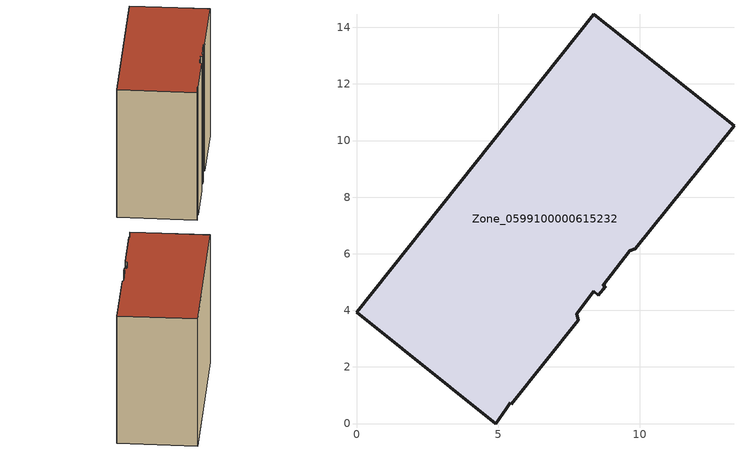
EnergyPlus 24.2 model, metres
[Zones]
Zone_0599100000615232
 floor ground (C_G): 5.44,0.73 5.29,0.53 4.93,0 0,3.93 8.38,14.46 13.34,10.53 9.86,6.17 9.65,6.11 8.71,4.87 8.8,4.85 8.55,4.54 8.38,4.68 7.78,3.88 7.84,3.65 5.47,0.68 z0
 wall outside (C_F): 8.38,14.46 0,3.93 4.93,0 5.29,0.53 5.44,0.73 5.47,0.68 7.84,3.65 7.78,3.88 8.38,4.68 8.55,4.54 8.8,4.85 8.71,4.87 9.65,6.11 9.86,6.17 13.34,10.53 8.38,14.46 z0:11.37
 roof outside (C_R): 9.65,6.11 9.86,6.17 13.34,10.53 8.38,14.46 0,3.93 4.93,0 5.29,0.53 5.44,0.73 5.47,0.68 7.84,3.65 7.78,3.88 8.38,4.68 8.55,4.54 8.8,4.85 8.71,4.87 z11.37
[BUILDING]
Pand.0599100000615232: North Axis=0; Terrain=City; Loads Convergence Tolerance Value=0.04; Temperature Convergence Tolerance Value=0.4; Solar Distribution=FullExterior; Maximum Number of Warmup Days=25; Minimum Number of Warmup Days=1
[Site:Location]
Rotterdam.The.Hague.AP_ZH_NLD Design_Conditions: Latitude=51.96; Longitude=4.45; Time Zone=1; Elevation=-4.5
[SITE:GROUNDTEMPERATURE:BUILDINGSURFACE]
18, 18, 18, 18, 18, 18, 18, 18, 18, 18, 18, 18
[MATERIAL] Thermal Absorptance=0.9; Solar Absorptance=0.7; Visible Absorptance=0.7
Name | Roughness | Thickness | Conductivity | Density | Specific Heat
G.TC.1946 | MediumSmooth | 0.15 | 1 | 540 | 1210
F.TC.1946 | Rough | 0.3 | 0.857143 | 1920 | 840
R.TC.1946 | MediumRough | 0.2 | 0.909091 | 1500 | 1000
[CONSTRUCTION]
C_G: G.TC.1946
C_F: F.TC.1946
C_R: R.TC.1946
[ZONE]
Zone_0599100000615232: Type=1; Multiplier=1; Ceiling Height=Autocalculate; Volume=Autocalculate; Floor Area=autocalculate; Part of Total Floor Area=Yes
[ZONEINFILTRATION:DESIGNFLOWRATE]
Infil_Zone_0599100000615232: Zone or ZoneList or Space or SpaceList=Zone_0599100000615232; Schedule=AlwaysOn; Design Flow Rate Calculation Method=Flow/Area; Flow Rate per Floor Area=0.003; Constant Term Coefficient=1; Temperature Term Coefficient=0; Velocity Term Coefficient=0; Velocity Squared Term Coefficient=0
[HVACTEMPLATE:ZONE:IDEALLOADSAIRSYSTEM]
Zone_0599100000615232: Maximum Heating Supply Air Temperature=50; Minimum Cooling Supply Air Temperature=13; Maximum Heating Supply Air Humidity Ratio=0.0156; Minimum Cooling Supply Air Humidity Ratio=0.0077; Heating Limit=NoLimit; Cooling Limit=NoLimit; Dehumidification Control Type=ConstantSensibleHeatRatio; Cooling Sensible Heat Ratio=0.7; Dehumidification Setpoint=60; Humidification Control Type=None; Humidification Setpoint=30; Outdoor Air Method=None; Outdoor Air Flow Rate per Person=0.00944; Outdoor Air Flow Rate per Zone Floor Area=0; Outdoor Air Flow Rate per Zone=0; Demand Controlled Ventilation Type=None; Outdoor Air Economizer Type=NoEconomizer; Heat Recovery Type=None; Sensible Heat Recovery Effectiveness=0.7; Latent Heat Recovery Effectiveness=0.65
[ZONECONTROL:THERMOSTAT]
ThermostatControl_Zone_0599100000615232: Zone or ZoneList=Zone_0599100000615232; Control Type Schedule=DualSetpointControlType; Control 1=Thermostat_Zone_0599100000615232; Temperature Difference Between Cutout And Setpoint=0
[THERMOSTATSETPOINT:DUALSETPOINT]
Thermostat_Zone_0599100000615232: Heating Setpoint Temperature Schedule=HeatingSetpoint_Zone_0599100000615232; Cooling Setpoint Temperature Schedule=CoolingSetpoint_Zone_0599100000615232
[SCHEDULE:COMPACT]
HeatingSetpoint_Zone_0599100000615232: Through: 12/31, For: AllDays, Until: 24:00, 21
CoolingSetpoint_Zone_0599100000615232: Through: 12/31, For: AllDays, Until: 24:00, 24
DualSetpointControlType: Through: 12/31, For: AllDays, Until: 24:00, 4
AlwaysOn: Through: 12/31, For: AllDays, Until: 24:00, 1
